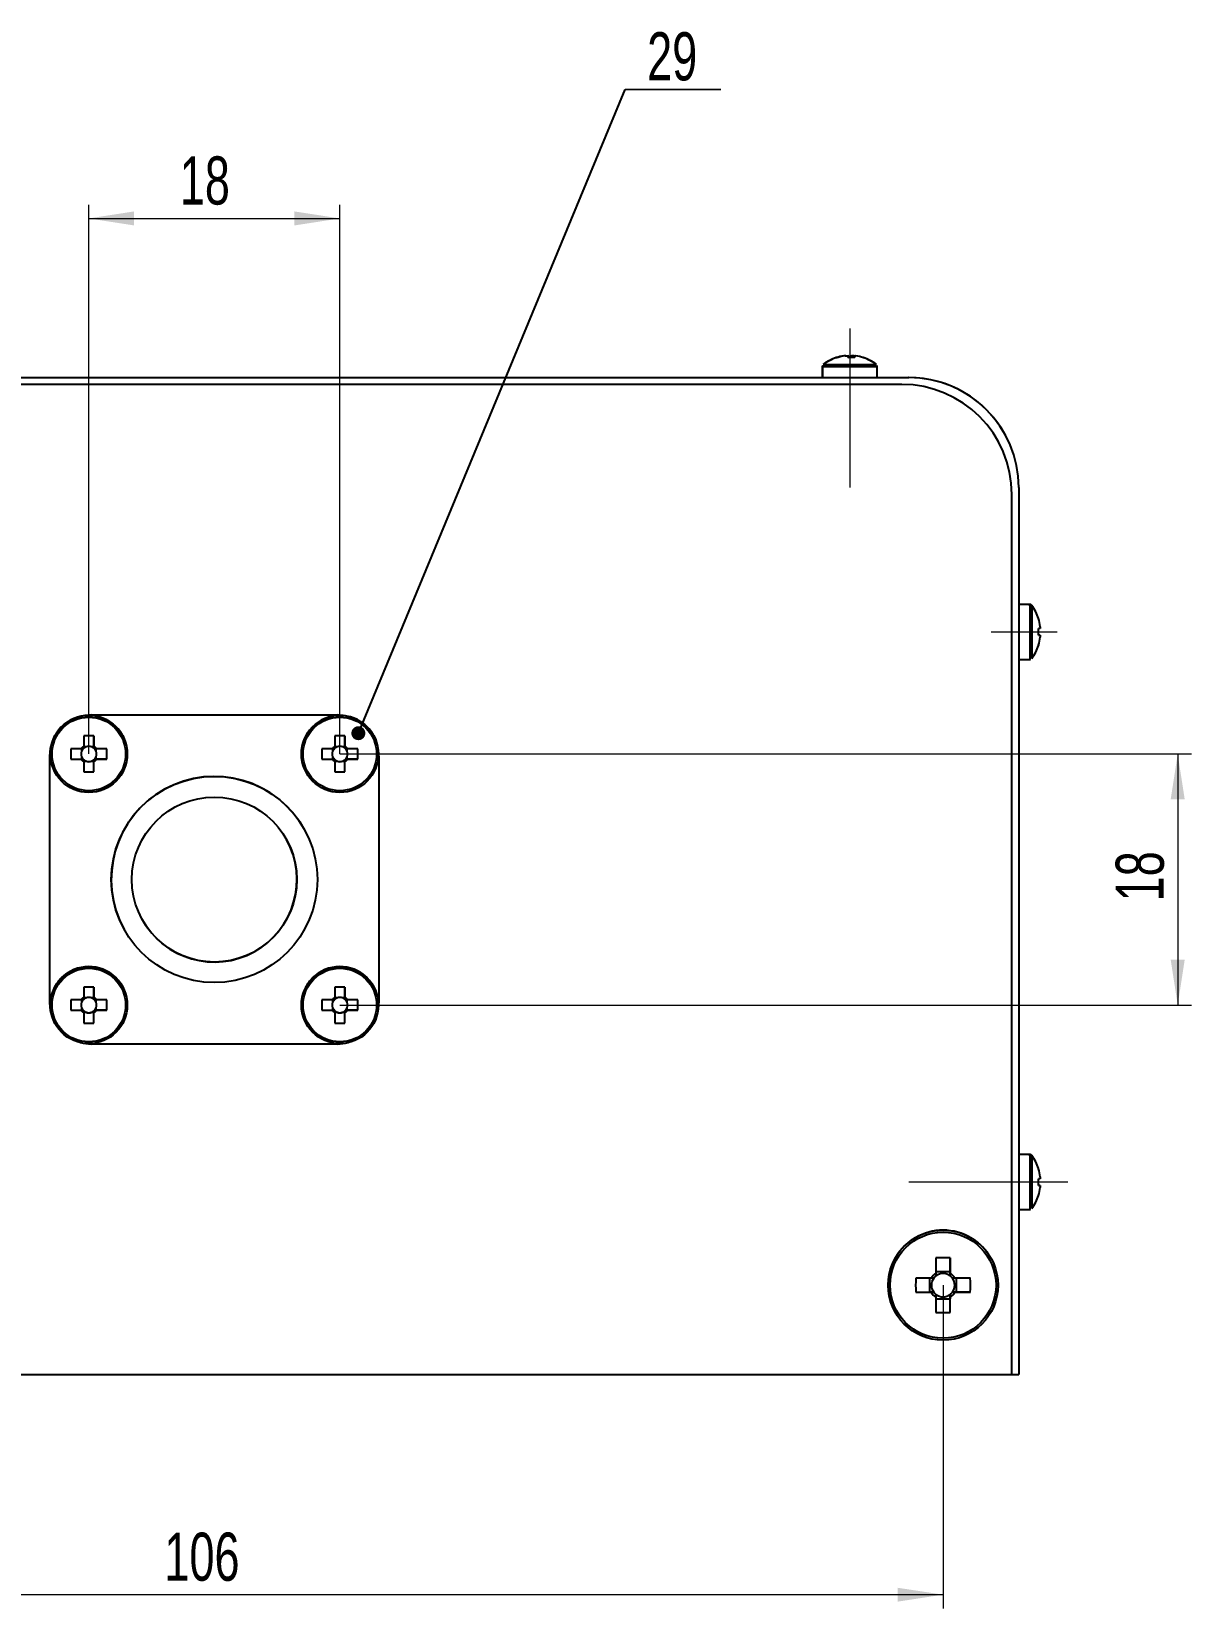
# Model space of a CAD drawing. Header units: millimetres. Extents: x 0 to 841, y -10 to 594.
# Drawn here: x 288 to 372.4, y 87.8 to 202.5 of the extents above; entities that cross this region are included whole.
import ezdxf

# ---------------------------------------------------------------- set-up
doc = ezdxf.new("R2010")
doc.units = ezdxf.units.MM
doc.linetypes.add('CENTERX2', pattern=[20.32, 12.7, -2.54, 2.54, -2.54])
doc.styles.add('SLDTEXTSTYLE0', font='TXT', dxfattribs={"width": 0.7})
doc.dimstyles.new('SLDDIMSTYLE0', dxfattribs={"dimtxt": 3.5, "dimasz": 3.302, "dimexe": 0, "dimexo": 0.0625, "dimgap": 0.875, "dimtad": 2, "dimrnd": 1e-09, "dimzin": 12, "dimdsep": 46, "dimtxsty": 'SLDTEXTSTYLE0', "dimsah": 1, "dimcen": 0.09, "dimadec": 0, "dimazin": 3, "dimtfac": 1, "dimtofl": 0, "dimtmove": 0, "dimatfit": 3, "dimfxl": 0, "dimfrac": 2, "dimtolj": 1, "dimtzin": 12, "dimarcsym": 0})
doc.dimstyles.new('SLDDIMSTYLE1', dxfattribs={"dimtxt": 0.18, "dimasz": 1.016, "dimexe": 0, "dimexo": 0.0625, "dimgap": 0, "dimtad": 0, "dimtih": 1, "dimtoh": 1, "dimdec": 0, "dimrnd": 1e-09, "dimzin": 0, "dimdsep": 46, "dimtxsty": 'Standard', "dimblk1": 'DOT', "dimblk2": 'DOT', "dimsah": 1, "dimcen": 0.09, "dimadec": 0, "dimazin": 0, "dimtfac": 1.016, "dimtdec": 0, "dimtofl": 0, "dimtmove": 0, "dimatfit": 3, "dimldrblk": 'DOT', "dimfxl": 0, "dimfrac": 2, "dimtolj": 1, "dimtzin": 0, "dimarcsym": 0})
doc.dimstyles.new('SLDDIMSTYLE3', dxfattribs={"dimtxt": 3.5, "dimasz": 3.302, "dimexe": 0, "dimexo": 0.0625, "dimgap": 0.875, "dimtad": 2, "dimrnd": 1e-09, "dimzin": 12, "dimdsep": 46, "dimtxsty": 'SLDTEXTSTYLE0', "dimsah": 1, "dimcen": 0.09, "dimadec": 0, "dimazin": 3, "dimtfac": 1, "dimtmove": 0, "dimatfit": 0, "dimfxl": 0, "dimfrac": 2, "dimtolj": 1, "dimtzin": 12, "dimarcsym": 0})

# ---------------------------------------------------------------- blocks, each defined once
blk = doc.blocks.new('_D_3')
at = {"color": 7, "linetype": 'Continuous', "lineweight": 18}
for p, q in [((248.32, 111.32), (248.32, 87.82)), ((354.32, 111.32), (354.32, 87.82)), ((248.32, 88.82), (354.32, 88.82))]:
    blk.add_line(p, q, dxfattribs=at)
for points in [[(248.32, 88.82), (251.63, 88.31), (251.63, 89.32)], [(354.32, 88.82), (351.02, 89.32), (351.02, 88.31)]]:
    blk.add_solid(points, dxfattribs=at)
at = {"color": 7, "linetype": 'Continuous', "lineweight": 18, "insert": (297.69, 93.33), "char_height": 3.5, "attachment_point": 1, "rotation": 0.0001, "style": 'SLDTEXTSTYLE0'}
blk.add_mtext('106', dxfattribs=at)
blk = doc.blocks.new('_D_4')
at = {"color": 7, "linetype": 'Continuous', "lineweight": 18}
for p, q in [((292.19, 149.95), (292.19, 189.89)), ((310.45, 149.95), (310.45, 189.89)), ((292.19, 188.89), (310.45, 188.89))]:
    blk.add_line(p, q, dxfattribs=at)
for points in [[(292.19, 188.89), (295.49, 188.38), (295.49, 189.4)], [(310.45, 188.89), (307.15, 189.4), (307.15, 188.38)]]:
    blk.add_solid(points, dxfattribs=at)
at = {"color": 7, "linetype": 'Continuous', "lineweight": 18, "insert": (298.81, 193.4), "char_height": 3.5, "attachment_point": 1, "rotation": 0, "style": 'SLDTEXTSTYLE0'}
blk.add_mtext('18', dxfattribs=at)
blk = doc.blocks.new('_D_5')
at = {"color": 7, "linetype": 'Continuous', "lineweight": 18}
for p, q in [((310.45, 149.95), (372.39, 149.95)), ((371.39, 149.95), (371.39, 131.69)), ((310.45, 131.69), (372.39, 131.69))]:
    blk.add_line(p, q, dxfattribs=at)
for points in [[(371.39, 149.95), (370.88, 146.65), (371.9, 146.65)], [(371.39, 131.69), (371.9, 134.99), (370.88, 134.99)]]:
    blk.add_solid(points, dxfattribs=at)
at = {"color": 7, "linetype": 'Continuous', "lineweight": 18, "insert": (366.88, 139.23), "char_height": 3.5, "attachment_point": 1, "rotation": 90, "style": 'SLDTEXTSTYLE0'}
blk.add_mtext('18', dxfattribs=at)
blk = doc.blocks.new('SW_NOTE_16')
at = {"color": 0, "linetype": 'Continuous', "lineweight": 0}
for p, q in [((0, 0), (6.94, 0)), ((6.94, 0), (0, 0)), ((0, 0), (6.94, 0)), ((6.94, 0), (0, 0)), ((0, 0), (6.94, 0)), ((6.94, 0), (0, 0))]:
    blk.add_line(p, q, dxfattribs=at)
at = {"color": 0, "linetype": 'Continuous', "lineweight": 0, "insert": (3.41, 4.17), "char_height": 3.5, "attachment_point": 2, "style": 'SLDTEXTSTYLE0'}
blk.add_mtext('29', dxfattribs=at)
blk = doc.blocks.new('_Dot')
at = {"color": 0, "linetype": 'ByBlock', "lineweight": -2}
blk.add_line((-0.5, 0), (-1, 0), dxfattribs=at)
at = {"color": 0, "linetype": 'ByBlock', "const_width": 0.5}
blk.add_lwpolyline([(-0.25, 0, 1), (0.25, 0, 1)], format="xyb", close=True, dxfattribs=at)

msp = doc.modelspace()

# ---------------------------------------------------------------- linework, layer by layer
at = {"color": 7, "linetype": 'CENTERX2', "lineweight": 18}
for p, q in [((347.543, 180.888), (347.543, 169.321)), ((357.823, 158.821), (362.633, 158.821)), ((363.391, 118.821), (351.823, 118.821))]:
    msp.add_line(p, q, dxfattribs=at)
at = {"color": 7, "linetype": 'Continuous', "lineweight": 25}
for p, q in [((347.213, 178.89), (347.11, 178.89)), ((347.254, 178.888), (347.13, 178.888)), ((347.195, 178.888), (347.356, 178.888)), ((347.231, 178.89), (347.406, 178.89)), ((347.853, 178.89), (347.678, 178.89)), ((347.68, 178.808), (347.678, 178.89)), ((347.82, 178.888), (347.729, 178.888)), ((347.731, 178.76), (347.729, 178.888)), ((347.832, 178.888), (347.831, 178.76)), ((347.832, 178.888), (347.955, 178.888)), ((347.871, 178.89), (347.974, 178.89)), ((345.542, 178.132), (345.542, 177.322)), ((345.543, 178.131), (345.543, 177.321)), ((349.543, 177.321), (349.543, 178.131)), ((250.823, 177.32), (351.823, 177.321)), ((351.323, 176.821), (251.323, 176.82)), ((257.103, 177.322), (345.542, 177.322)), ((345.542, 177.322), (345.543, 177.322)), ((349.543, 177.322), (351.822, 177.322)), ((351.822, 177.322), (351.823, 177.321)), ((358.822, 173.194), (358.822, 173.196)), ((359.323, 104.821), (359.323, 168.821)), ((359.823, 169.321), (359.823, 104.821)), ((360.632, 160.822), (359.823, 160.822)), ((360.633, 160.821), (359.823, 160.821)), ((361.39, 158.582), (361.263, 158.582)), ((361.263, 158.582), (361.39, 158.582)), ((361.263, 158.581), (361.391, 158.581)), ((361.391, 158.581), (361.285, 158.581)), ((361.391, 158.581), (361.391, 158.437)), ((359.823, 156.821), (360.633, 156.821)), ((292.358, 152.785), (310.288, 152.785)), ((292.358, 152.785), (292.358, 152.785)), ((292.358, 152.785), (310.288, 152.785)), ((310.288, 152.785), (310.288, 152.785)), ((291.628, 150.32), (290.887, 150.32)), ((291.665, 150.32), (291.665, 150.126)), ((292.017, 150.478), (291.823, 150.478)), ((292.563, 150.478), (292.369, 150.478)), ((292.563, 151.257), (292.563, 150.478)), ((292.563, 150.478), (292.563, 150.365)), ((292.72, 150.126), (292.72, 150.32)), ((294.643, 151.306), (294.643, 151.306)), ((309.888, 150.32), (309.147, 150.32)), ((309.925, 150.32), (309.925, 150.126)), ((310.277, 150.478), (310.083, 150.478)), ((310.823, 150.478), (310.629, 150.478)), ((310.823, 151.257), (310.823, 150.478)), ((310.823, 150.478), (310.823, 150.365)), ((310.98, 150.126), (310.98, 150.32)), ((312.903, 151.306), (312.903, 151.306)), ((289.358, 131.855), (289.358, 149.785)), ((289.358, 149.785), (289.358, 149.785)), ((289.358, 131.855), (289.358, 149.785)), ((290.887, 149.58), (291.628, 149.58)), ((290.887, 149.58), (291.665, 149.58)), ((291.665, 149.775), (291.665, 149.58)), ((291.778, 149.58), (291.665, 149.58)), ((291.823, 149.423), (292.017, 149.423)), ((291.823, 149.386), (291.823, 148.644)), ((292.369, 149.423), (292.563, 149.423)), ((292.563, 149.535), (292.563, 149.423)), ((292.563, 148.644), (292.563, 149.423)), ((292.563, 148.644), (292.563, 149.386)), ((292.72, 149.58), (292.608, 149.58)), ((292.72, 149.58), (292.72, 149.775)), ((293.499, 149.58), (292.72, 149.58)), ((292.758, 149.58), (293.499, 149.58)), ((309.147, 149.58), (309.888, 149.58)), ((309.147, 149.58), (309.925, 149.58)), ((309.925, 149.775), (309.925, 149.58)), ((310.038, 149.58), (309.925, 149.58)), ((310.083, 149.423), (310.277, 149.423)), ((310.083, 149.386), (310.083, 148.644)), ((310.629, 149.423), (310.823, 149.423)), ((310.823, 149.535), (310.823, 149.423)), ((310.823, 148.644), (310.823, 149.423)), ((310.823, 148.644), (310.823, 149.386)), ((310.98, 149.58), (310.868, 149.58)), ((310.98, 149.58), (310.98, 149.775)), ((311.759, 149.58), (310.98, 149.58)), ((311.018, 149.58), (311.759, 149.58)), ((313.288, 149.785), (313.288, 131.855)), ((289.743, 148.595), (289.743, 148.595)), ((308.003, 148.595), (308.003, 148.595)), ((307.881, 144.449), (307.881, 144.45)), ((294.765, 137.191), (294.765, 137.191)), ((294.643, 133.046), (294.643, 133.046)), ((312.903, 133.046), (312.903, 133.046)), ((291.628, 132.06), (290.887, 132.06)), ((291.665, 132.06), (291.665, 131.866)), ((292.017, 132.218), (291.823, 132.218)), ((292.563, 132.218), (292.369, 132.218)), ((292.563, 132.997), (292.563, 132.218)), ((292.563, 132.218), (292.563, 132.105)), ((292.72, 131.866), (292.72, 132.06)), ((293.499, 132.06), (292.758, 132.06)), ((309.888, 132.06), (309.147, 132.06)), ((309.925, 132.06), (309.925, 131.866)), ((310.277, 132.218), (310.083, 132.218)), ((310.823, 132.218), (310.629, 132.218)), ((310.823, 132.997), (310.823, 132.218)), ((310.823, 132.218), (310.823, 132.105)), ((310.98, 131.866), (310.98, 132.06)), ((311.759, 132.06), (311.018, 132.06)), ((289.358, 131.855), (289.358, 131.855)), ((290.887, 131.32), (291.665, 131.32)), ((291.665, 131.515), (291.665, 131.32)), ((291.778, 131.32), (291.665, 131.32)), ((291.823, 131.163), (292.017, 131.163)), ((291.823, 131.126), (291.823, 130.384)), ((292.369, 131.163), (292.563, 131.163)), ((292.563, 131.275), (292.563, 131.163)), ((292.563, 130.384), (292.563, 131.163)), ((292.563, 130.384), (292.563, 131.126)), ((292.72, 131.32), (292.608, 131.32)), ((292.72, 131.32), (292.72, 131.515)), ((293.499, 131.32), (292.72, 131.32)), ((292.758, 131.32), (293.499, 131.32)), ((309.147, 131.32), (309.925, 131.32)), ((309.925, 131.515), (309.925, 131.32)), ((310.038, 131.32), (309.925, 131.32)), ((310.083, 131.163), (310.277, 131.163)), ((310.083, 131.126), (310.083, 130.384)), ((310.629, 131.163), (310.823, 131.163)), ((310.823, 131.275), (310.823, 131.163)), ((310.823, 130.384), (310.823, 131.163)), ((310.823, 130.384), (310.823, 131.126)), ((310.98, 131.32), (310.868, 131.32)), ((310.98, 131.32), (310.98, 131.515)), ((311.759, 131.32), (310.98, 131.32)), ((311.018, 131.32), (311.759, 131.32)), ((289.743, 130.335), (289.743, 130.335)), ((308.003, 130.335), (308.003, 130.335)), ((310.288, 128.855), (292.358, 128.855)), ((360.632, 120.822), (359.823, 120.822)), ((360.633, 120.821), (359.823, 120.821)), ((361.262, 118.582), (361.39, 118.582)), ((361.263, 118.581), (361.391, 118.581)), ((361.39, 118.582), (361.284, 118.582)), ((361.391, 118.581), (361.284, 118.581)), ((361.391, 118.581), (361.391, 118.437)), ((359.823, 116.821), (360.633, 116.821)), ((360.636, 116.822), (360.685, 116.83)), ((354.838, 113.305), (354.838, 112.304)), ((357.823, 113.257), (357.823, 113.257)), ((353.34, 111.836), (353.34, 110.806)), ((354.838, 112.304), (353.808, 112.304)), ((354.838, 112.304), (354.838, 111.998)), ((355.306, 110.806), (355.306, 111.836)), ((352.338, 110.806), (353.34, 110.806)), ((353.646, 110.806), (353.34, 110.806)), ((353.808, 110.337), (354.838, 110.337)), ((354.838, 110.643), (354.838, 110.337)), ((354.838, 109.336), (354.838, 110.337)), ((355.306, 110.806), (355, 110.806)), ((355.191, 110.806), (356.308, 110.806)), ((356.308, 110.806), (355.306, 110.806)), ((350.823, 109.384), (350.823, 109.384)), ((243.323, 104.82), (359.323, 104.821)), ((275.232, 104.82), (359.323, 104.82)), ((359.323, 104.821), (359.823, 104.821)), ((359.323, 104.821), (359.323, 104.82))]:
    msp.add_line(p, q, dxfattribs=at)
at = {"color": 8, "linetype": 'Continuous', "lineweight": 25}
for p, q in [((345.614, 178.276), (345.616, 178.276)), ((349.469, 178.276), (349.471, 178.276)), ((360.632, 160.822), (360.632, 160.821)), ((360.632, 120.822), (360.632, 120.821))]:
    msp.add_line(p, q, dxfattribs=at)
at = {"color": 8, "linetype": 'Continuous', "lineweight": 25, "flags": 128}
for points in [[(345.543, 178.131), (345.587, 178.131), (345.796, 178.131), (346.161, 178.131), (346.648, 178.131), (347.215, 178.131), (347.811, 178.131)], [(345.614, 178.274), (345.656, 178.274), (345.858, 178.274), (346.21, 178.274), (346.68, 178.274), (347.227, 178.274), (347.801, 178.274)], [(347.801, 178.274), (348.353, 178.274), (348.833, 178.274), (349.198, 178.274), (349.416, 178.274), (349.471, 178.274)], [(347.811, 178.131), (348.383, 178.131), (348.881, 178.131), (349.26, 178.131), (349.486, 178.131), (349.543, 178.131)], [(360.633, 160.821), (360.633, 160.732), (360.633, 160.473), (360.633, 160.068), (360.633, 159.551), (360.633, 158.97), (360.633, 158.375), (360.633, 157.821), (360.633, 157.354), (360.633, 157.019), (360.633, 156.843), (360.633, 156.821)], [(360.633, 120.821), (360.633, 120.732), (360.633, 120.473), (360.633, 120.067), (360.633, 119.551), (360.633, 118.97), (360.633, 118.375), (360.633, 117.82), (360.633, 117.354), (360.633, 117.018), (360.633, 116.843), (360.633, 116.821)]]:
    msp.add_lwpolyline(points, dxfattribs=at)
at = {"color": 7, "linetype": 'Continuous', "lineweight": 25, "flags": 128}
for points in [[(345.543, 177.321), (345.587, 177.321), (345.796, 177.321), (346.161, 177.321), (346.648, 177.321), (347.215, 177.321), (347.811, 177.321)], [(347.811, 177.321), (348.383, 177.321), (348.881, 177.321), (349.26, 177.321), (349.486, 177.321), (349.543, 177.321)], [(360.776, 160.749), (360.776, 160.663), (360.776, 160.414), (360.776, 160.023), (360.776, 159.525), (360.776, 158.965), (360.776, 158.391), (360.776, 157.856), (360.776, 157.407), (360.776, 157.083), (360.776, 156.914), (360.776, 156.892)], [(361.263, 159.791), (361.266, 159.793), (361.269, 159.794), (361.27, 159.795), (361.271, 159.795), (361.271, 159.795)], [(361.391, 159.061), (361.381, 159.061), (361.369, 159.061), (361.356, 159.061), (361.341, 159.061), (361.324, 159.061), (361.305, 159.061), (361.285, 159.061), (361.263, 159.061)], [(361.391, 158.581), (361.381, 158.581), (361.369, 158.581), (361.356, 158.581), (361.341, 158.581), (361.324, 158.581), (361.305, 158.581), (361.285, 158.581), (361.263, 158.581)], [(361.263, 158.581), (361.285, 158.581), (361.305, 158.581), (361.324, 158.581), (361.341, 158.581), (361.356, 158.581), (361.369, 158.581), (361.381, 158.581), (361.391, 158.581)], [(361.391, 159.204), (361.391, 159.19), (361.391, 159.175), (361.391, 159.158), (361.391, 159.141), (361.391, 159.122), (361.391, 159.102), (361.391, 159.082), (361.391, 159.061)], [(361.262, 157.852), (361.266, 157.85), (361.268, 157.849), (361.27, 157.848), (361.27, 157.848), (361.27, 157.848), (361.268, 157.849), (361.266, 157.85), (361.262, 157.852)], [(361.263, 157.85), (361.266, 157.849), (361.269, 157.847), (361.27, 157.847), (361.271, 157.846), (361.27, 157.847), (361.269, 157.847), (361.266, 157.849), (361.263, 157.85)], [(292.358, 152.785), (291.773, 152.728), (291.573, 152.681)], [(291.573, 152.681), (291.773, 152.728), (292.358, 152.785)], [(311.073, 152.681), (310.873, 152.728), (310.288, 152.785)], [(310.288, 152.785), (310.873, 152.728), (311.073, 152.681)], [(289.462, 150.57), (289.416, 150.371), (289.358, 149.785)], [(289.358, 149.785), (289.416, 150.371), (289.462, 150.57)], [(291.823, 151.257), (291.823, 151.165), (291.823, 151.073), (291.823, 150.981), (291.823, 150.889), (291.823, 150.796), (291.823, 150.702), (291.823, 150.609), (291.823, 150.515)], [(292.563, 150.515), (292.563, 150.609), (292.563, 150.702), (292.563, 150.796), (292.563, 150.889), (292.563, 150.981), (292.563, 151.073), (292.563, 151.165), (292.563, 151.257)], [(293.499, 150.32), (293.408, 150.32), (293.316, 150.32), (293.224, 150.32), (293.131, 150.32), (293.038, 150.32), (292.945, 150.32), (292.851, 150.32), (292.758, 150.32)], [(310.083, 151.257), (310.083, 151.165), (310.083, 151.073), (310.083, 150.981), (310.083, 150.889), (310.083, 150.796), (310.083, 150.702), (310.083, 150.609), (310.083, 150.515)], [(310.823, 150.515), (310.823, 150.609), (310.823, 150.702), (310.823, 150.796), (310.823, 150.889), (310.823, 150.981), (310.823, 151.073), (310.823, 151.165), (310.823, 151.257)], [(311.759, 150.32), (311.668, 150.32), (311.576, 150.32), (311.484, 150.32), (311.391, 150.32), (311.298, 150.32), (311.205, 150.32), (311.111, 150.32), (311.018, 150.32)], [(313.288, 149.785), (313.23, 150.371), (313.184, 150.57)], [(291.823, 132.997), (291.823, 132.905), (291.823, 132.813), (291.823, 132.721), (291.823, 132.629), (291.823, 132.536), (291.823, 132.442), (291.823, 132.349), (291.823, 132.255)], [(292.563, 132.255), (292.563, 132.349), (292.563, 132.442), (292.563, 132.536), (292.563, 132.629), (292.563, 132.721), (292.563, 132.813), (292.563, 132.905), (292.563, 132.997)], [(310.083, 132.997), (310.083, 132.905), (310.083, 132.813), (310.083, 132.721), (310.083, 132.629), (310.083, 132.536), (310.083, 132.442), (310.083, 132.349), (310.083, 132.255)], [(310.823, 132.255), (310.823, 132.349), (310.823, 132.442), (310.823, 132.536), (310.823, 132.629), (310.823, 132.721), (310.823, 132.813), (310.823, 132.905), (310.823, 132.997)], [(289.358, 131.855), (289.416, 131.27), (289.462, 131.071)], [(289.462, 131.071), (289.416, 131.27), (289.358, 131.855)], [(290.887, 131.32), (290.978, 131.32), (291.07, 131.32), (291.162, 131.32), (291.255, 131.32), (291.348, 131.32), (291.441, 131.32), (291.534, 131.32), (291.628, 131.32)], [(309.147, 131.32), (309.238, 131.32), (309.33, 131.32), (309.422, 131.32), (309.515, 131.32), (309.608, 131.32), (309.701, 131.32), (309.794, 131.32), (309.888, 131.32)], [(313.184, 131.071), (313.23, 131.27), (313.288, 131.855)], [(291.574, 128.96), (291.773, 128.913), (292.358, 128.855)], [(310.288, 128.855), (310.873, 128.913), (311.072, 128.96)], [(360.777, 120.749), (360.777, 120.663), (360.777, 120.414), (360.777, 120.023), (360.777, 119.525), (360.777, 118.964), (360.777, 118.391), (360.777, 117.856), (360.777, 117.407), (360.777, 117.083), (360.777, 116.914), (360.777, 116.892)], [(361.263, 119.791), (361.266, 119.793), (361.269, 119.794), (361.271, 119.795), (361.271, 119.795), (361.271, 119.795)], [(361.391, 119.061), (361.381, 119.061), (361.369, 119.06), (361.356, 119.06), (361.341, 119.06), (361.324, 119.06), (361.305, 119.06), (361.285, 119.06), (361.263, 119.06)], [(361.391, 118.581), (361.381, 118.581), (361.369, 118.581), (361.356, 118.581), (361.341, 118.581), (361.324, 118.581), (361.305, 118.581), (361.285, 118.581), (361.263, 118.581)], [(361.391, 119.204), (361.391, 119.19), (361.391, 119.175), (361.391, 119.158), (361.391, 119.141), (361.391, 119.122), (361.391, 119.102), (361.391, 119.082), (361.391, 119.061)], [(361.262, 117.852), (361.266, 117.85), (361.268, 117.849), (361.27, 117.848), (361.27, 117.848), (361.27, 117.848), (361.268, 117.849), (361.266, 117.85), (361.262, 117.852)], [(361.263, 117.85), (361.266, 117.849), (361.269, 117.847), (361.271, 117.847), (361.271, 117.846), (361.271, 117.847), (361.269, 117.847), (361.266, 117.849), (361.263, 117.85)], [(353.808, 113.305), (353.808, 113.168), (353.808, 113.03), (353.808, 112.892), (353.808, 112.752), (353.808, 112.612), (353.808, 112.471), (353.808, 112.33), (353.808, 112.188)], [(354.838, 112.188), (354.838, 112.33), (354.838, 112.471), (354.838, 112.612), (354.838, 112.752), (354.838, 112.892), (354.838, 113.03), (354.838, 113.168), (354.838, 113.305)], [(353.455, 111.836), (353.313, 111.836), (353.172, 111.836), (353.031, 111.836), (352.891, 111.836), (352.752, 111.836), (352.613, 111.836), (352.475, 111.836), (352.338, 111.836)], [(356.308, 111.835), (356.171, 111.835), (356.033, 111.835), (355.894, 111.835), (355.755, 111.835), (355.615, 111.836), (355.474, 111.836), (355.333, 111.836), (355.191, 111.836)], [(352.338, 110.806), (352.475, 110.806), (352.613, 110.806), (352.752, 110.806), (352.891, 110.806), (353.031, 110.806), (353.172, 110.806), (353.313, 110.806), (353.455, 110.806)], [(353.808, 110.453), (353.808, 110.311), (353.808, 110.17), (353.808, 110.029), (353.808, 109.889), (353.808, 109.749), (353.808, 109.611), (353.808, 109.473), (353.808, 109.336)], [(354.838, 109.336), (354.838, 109.473), (354.838, 109.611), (354.838, 109.749), (354.838, 109.889), (354.838, 110.029), (354.838, 110.17), (354.838, 110.311), (354.838, 110.453)]]:
    msp.add_lwpolyline(points, dxfattribs=at)
at = {"color": 7, "linetype": 'Continuous', "lineweight": 25}
for centre, radius in [((292.193, 149.95), 2.8), ((292.193, 149.95), 2.674), ((310.453, 149.95), 2.8), ((310.453, 149.95), 2.674), ((301.323, 140.82), 7.495), ((301.323, 140.82), 6), ((292.193, 131.69), 2.8), ((292.193, 131.69), 2.674), ((310.453, 131.69), 2.8), ((310.453, 131.69), 2.674), ((354.323, 111.321), 4), ((354.323, 111.321), 3.853)]:
    msp.add_circle(centre, radius, dxfattribs=at)
for centre, radius, start, end in [((347.484, 175.91), 3.003, 97.13852, 108.25931), ((347.511, 175.774), 3.138, 96.96949, 107.85332), ((347.575, 175.775), 3.137, 96.96938, 107.85623), ((347.088, 178.635), 0.369, 19.84116, 43.33679), ((347.199, 178.503), 0.439, 36.19647, 61.89387), ((347.885, 178.503), 0.439, 118.10705, 143.80261), ((347.997, 178.635), 0.369, 136.65345, 160.15669), ((347.564, 178.635), 0.369, 19.83734, 43.3406), ((347.575, 175.774), 3.138, 72.14668, 83.03051), ((347.6, 175.909), 3.005, 71.74528, 82.85975), ((347.542, 175.722), 3.2, 107.36372, 127.05999), ((347.543, 175.721), 3.2, 107.86944, 127.05999), ((346.595, 178.592), 0.178, 97.0983, 107.20174), ((346.581, 178.701), 0.0675, 61.4815, 118.49198), ((347.41, 175.176), 3.593, 87.87036, 89.64823), ((347.673, 175.302), 3.467, 86.06661, 93.93339), ((347.542, 175.722), 3.2, 52.94028, 72.63174), ((348.51, 178.72), 0.0487, 56.42899, 88.37283), ((347.543, 175.721), 3.2, 52.94028, 72.13098), ((351.323, 168.821), 8, 0.00037, 90.00014), ((351.822, 169.322), 8, 28.96103, 90.00014), ((351.823, 169.321), 8, 0.00037, 90.00014), ((358.222, 158.822), 3.2, 17.72555, 37.05999), ((358.223, 158.821), 3.2, 17.72555, 37.05999), ((358.223, 158.821), 3.191, 6.90575, 17.70057), ((358.223, 158.821), 3.191, 6.90575, 17.70057), ((361.22, 249.461), 90.88, 270.02643, 270.10707), ((361.22, 67.691), 90.891, 89.89294, 89.97357), ((357.738, 158.821), 3.533, 356.10458, 3.89587), ((358.223, 158.821), 3.191, 342.2997, 353.09453), ((358.223, 158.821), 3.191, 342.2997, 353.09453), ((358.223, 158.821), 3.2, 322.94028, 342.27472), ((292.193, 149.95), 2.8, 28.96103, 208.96103), ((310.453, 149.95), 2.8, 28.96103, 208.96103), ((301.854, 149.95), 10.974, 178.0678, 181.9322), ((292.193, 149.95), 0.675, 123.23097, 146.76972), ((292.193, 149.95), 0.556, 138.28214, 161.5701), ((292.193, 149.95), 0.556, 131.71856, 138.28214), ((292.193, 140.278), 10.985, 88.07098, 91.93133), ((292.193, 149.95), 0.556, 108.4306, 131.71856), ((292.193, 149.95), 0.556, 71.5701, 108.4306), ((292.193, 149.95), 0.556, 48.28214, 71.5701), ((292.193, 149.95), 0.675, 33.23097, 56.76972), ((292.193, 149.95), 0.556, 41.71856, 48.28214), ((292.193, 149.95), 0.556, 18.4306, 41.71856), ((282.534, 149.95), 10.972, 358.06799, 1.93316), ((320.122, 149.95), 10.982, 178.06979, 181.93137), ((310.453, 149.95), 0.675, 123.23097, 146.76972), ((310.453, 149.95), 0.556, 138.28214, 161.5701), ((310.453, 149.95), 0.556, 131.71856, 138.28214), ((310.453, 140.278), 10.985, 88.07098, 91.93133), ((310.453, 149.95), 0.556, 108.4306, 131.71856), ((310.453, 149.95), 0.556, 71.5701, 108.4306), ((310.453, 149.95), 0.556, 48.28214, 71.5701), ((310.453, 149.95), 0.675, 33.23097, 56.76972), ((310.453, 149.95), 0.556, 41.71856, 48.28214), ((310.453, 149.95), 0.556, 18.4306, 41.71856), ((300.788, 149.95), 10.977, 358.06902, 1.93214), ((292.193, 149.95), 0.675, 213.23097, 236.76972), ((292.193, 149.95), 0.556, 161.5701, 198.4306), ((292.193, 149.95), 0.556, 198.4306, 221.71856), ((292.193, 149.95), 0.556, 221.71856, 228.28214), ((292.193, 149.95), 0.556, 228.28214, 251.5701), ((292.193, 149.95), 0.556, 251.5701, 288.4306), ((292.193, 149.95), 0.556, 288.4306, 311.71856), ((292.193, 149.95), 0.675, 303.23097, 326.76972), ((292.193, 149.95), 0.556, 311.71856, 318.28214), ((292.193, 149.95), 0.556, 318.28214, 341.5701), ((292.193, 149.95), 0.556, 341.5701, 18.4306), ((310.453, 149.95), 0.675, 213.23097, 236.76972), ((310.453, 149.95), 0.556, 161.5701, 198.4306), ((310.453, 149.95), 0.556, 198.4306, 221.71856), ((310.453, 149.95), 0.556, 221.71856, 228.28214), ((310.453, 149.95), 0.556, 228.28214, 251.5701), ((310.453, 149.95), 0.556, 251.5701, 288.4306), ((310.453, 149.95), 0.556, 288.4306, 311.71856), ((310.453, 149.95), 0.675, 303.23097, 326.76972), ((310.453, 149.95), 0.556, 311.71856, 318.28214), ((310.453, 149.95), 0.556, 318.28214, 341.5701), ((310.453, 149.95), 0.556, 341.5701, 18.4306), ((292.193, 159.623), 10.985, 268.07098, 271.93133), ((301.323, 140.82), 7.495, 28.96103, 208.96103), ((310.453, 159.623), 10.985, 268.07098, 271.93133), ((301.323, 140.82), 6, 208.96103, 28.96103), ((292.193, 131.69), 2.8, 28.96103, 208.96103), ((310.453, 131.69), 2.8, 28.96103, 208.96103), ((301.854, 131.69), 10.974, 178.0678, 181.9322), ((292.193, 131.69), 0.675, 123.23097, 146.76972), ((292.193, 131.69), 0.556, 161.5701, 198.4306), ((292.193, 131.69), 0.556, 138.28214, 161.5701), ((292.193, 131.69), 0.556, 131.71856, 138.28214), ((292.193, 122.029), 10.974, 88.06893, 91.93338), ((292.193, 131.69), 0.556, 108.4306, 131.71856), ((292.193, 131.69), 0.556, 71.5701, 108.4306), ((292.193, 131.69), 0.556, 48.28214, 71.5701), ((292.193, 131.69), 0.675, 33.23097, 56.76972), ((292.193, 131.69), 0.556, 41.71856, 48.28214), ((292.193, 131.69), 0.556, 18.4306, 41.71856), ((292.193, 131.69), 0.556, 341.5701, 18.4306), ((282.534, 131.69), 10.972, 358.06799, 1.93316), ((320.122, 131.69), 10.982, 178.06979, 181.93137), ((310.453, 131.69), 0.675, 123.23097, 146.76972), ((310.453, 131.69), 0.556, 161.5701, 198.4306), ((310.453, 131.69), 0.556, 138.28214, 161.5701), ((310.453, 131.69), 0.556, 131.71856, 138.28214), ((310.453, 122.029), 10.974, 88.06893, 91.93338), ((310.453, 131.69), 0.556, 108.4306, 131.71856), ((310.453, 131.69), 0.556, 71.5701, 108.4306), ((310.453, 131.69), 0.556, 48.28214, 71.5701), ((310.453, 131.69), 0.675, 33.23097, 56.76972), ((310.453, 131.69), 0.556, 41.71856, 48.28214), ((310.453, 131.69), 0.556, 18.4306, 41.71856), ((310.453, 131.69), 0.556, 341.5701, 18.4306), ((300.788, 131.69), 10.977, 358.06902, 1.93214), ((292.193, 131.69), 0.675, 213.23097, 236.76972), ((292.193, 131.69), 0.556, 198.4306, 221.71856), ((292.193, 131.69), 0.556, 221.71856, 228.28214), ((292.193, 131.69), 0.556, 228.28214, 251.5701), ((292.193, 131.69), 0.556, 251.5701, 288.4306), ((292.193, 131.69), 0.556, 288.4306, 311.71856), ((292.193, 131.69), 0.675, 303.23097, 326.76972), ((292.193, 131.69), 0.556, 311.71856, 318.28214), ((292.193, 131.69), 0.556, 318.28214, 341.5701), ((310.453, 131.69), 0.675, 213.23097, 236.76972), ((310.453, 131.69), 0.556, 198.4306, 221.71856), ((310.453, 131.69), 0.556, 221.71856, 228.28214), ((310.453, 131.69), 0.556, 228.28214, 251.5701), ((310.453, 131.69), 0.556, 251.5701, 288.4306), ((310.453, 131.69), 0.556, 288.4306, 311.71856), ((310.453, 131.69), 0.675, 303.23097, 326.76972), ((310.453, 131.69), 0.556, 311.71856, 318.28214), ((310.453, 131.69), 0.556, 318.28214, 341.5701), ((292.193, 141.347), 10.969, 268.067, 271.933), ((310.453, 141.347), 10.969, 268.067, 271.933), ((358.222, 118.822), 3.2, 28.80599, 37.05999), ((358.223, 118.821), 3.2, 17.72555, 37.05999), ((358.223, 118.821), 3.191, 6.90524, 17.70113), ((357.739, 118.82), 3.532, 356.10421, 3.89579), ((361.248, 215.411), 96.831, 270.00888, 270.08457), ((358.223, 118.82), 3.191, 342.29921, 353.09512), ((358.223, 118.821), 3.2, 322.94028, 342.27472), ((354.323, 111.321), 4, 89.99972, 208.96103), ((354.323, 111.321), 4, 28.96103, 89.99972), ((354.323, 98.932), 14.383, 87.94795, 92.05205), ((366.711, 111.32), 14.382, 177.94744, 182.05173), ((354.323, 111.321), 1.009, 120.68665, 149.31279), ((354.323, 111.321), 0.851, 142.75862, 217.24082), ((354.323, 111.321), 0.851, 127.24082, 142.75862), ((354.323, 111.321), 0.851, 52.75862, 127.24082), ((354.323, 111.321), 1.009, 30.68665, 59.31279), ((354.323, 111.321), 0.851, 37.24082, 52.75862), ((354.323, 111.321), 0.851, 322.75862, 37.24082), ((341.936, 111.321), 14.38, 357.94734, 2.05204), ((354.323, 111.321), 1.009, 210.68665, 239.31279), ((354.323, 111.321), 0.851, 217.24082, 232.75862), ((354.323, 111.321), 0.851, 232.75862, 307.24082), ((354.323, 111.321), 1.009, 300.68665, 329.31279), ((354.323, 111.321), 0.851, 307.24082, 322.75862), ((354.323, 123.709), 14.383, 267.94796, 272.05204)]:
    msp.add_arc(centre, radius, start, end, dxfattribs=at)
for centre, major_axis, ratio, start_param, end_param in [((292.193, 150.019), (0, 0.492), 0.9901376, 5.9143838, 6.6532097), ((310.453, 150.019), (0, 0.492), 0.9901376, 5.9143838, 6.6532097), ((292.124, 149.95), (0.492, 0.001), 0.9901279, 2.771076, 3.5099019), ((292.193, 149.881), (0, 0.492), 0.9900942, 2.771571, 3.5103969), ((292.262, 149.95), (0.492, -0.001), 0.9901039, 5.9148733, 6.6536993), ((310.384, 149.95), (0.492, 0.001), 0.9901279, 2.771076, 3.5099019), ((310.453, 149.881), (0, 0.492), 0.9900942, 2.771571, 3.5103969), ((310.522, 149.95), (0.492, -0.001), 0.9901039, 5.9148733, 6.6536993), ((292.124, 131.69), (0.492, 0.001), 0.9901279, 2.771076, 3.5099019), ((292.193, 131.759), (0, 0.492), 0.9901376, 5.9143838, 6.6532097), ((292.262, 131.69), (0.492, -0.001), 0.9901039, 5.9148733, 6.6536993), ((310.384, 131.69), (0.492, 0.001), 0.9901279, 2.771076, 3.5099019), ((310.453, 131.759), (0, 0.492), 0.9901376, 5.9143838, 6.6532097), ((310.522, 131.69), (0.492, -0.001), 0.9901039, 5.9148733, 6.6536993), ((292.193, 131.621), (0, 0.492), 0.9900942, 2.771571, 3.5103969), ((310.453, 131.621), (0, 0.492), 0.9900942, 2.771571, 3.5103969)]:
    msp.add_ellipse(centre, major_axis=major_axis, ratio=ratio, start_param=start_param, end_param=end_param, dxfattribs=at)
for points, knots in [([(345.546, 178.16), (345.545, 178.156), (345.541, 178.146), (345.543, 178.136), (345.545, 178.13)], [0, 0, 0, 0, 0.4545214, 1, 1, 1, 1]), ([(345.557, 178.196), (345.55, 178.18), (345.541, 178.157), (345.544, 178.134), (345.545, 178.127)], [0, 0, 0, 0, 0.7246025, 1, 1, 1, 1]), ([(349.54, 178.131), (349.541, 178.143), (349.542, 178.166), (349.533, 178.186), (349.528, 178.195)], [0, 0, 0, 0, 0.5333283, 1, 1, 1, 1]), ([(360.811, 160.669), (360.809, 160.675), (360.804, 160.701), (360.786, 160.741), (360.747, 160.783), (360.696, 160.813), (360.631, 160.825), (360.57, 160.812), (360.532, 160.793), (360.519, 160.78), (360.518, 160.779)], [0, 0, 0, 0, 0.0500948, 0.2094683, 0.3424158, 0.5015605, 0.6734656, 0.8519151, 0.9916741, 1, 1, 1, 1]), ([(360.633, 156.824), (360.645, 156.822), (360.663, 156.821), (360.679, 156.828), (360.685, 156.83)], [0, 0, 0, 0, 0.64591726, 1, 1, 1, 1]), ([(291.778, 150.32), (291.769, 150.32), (291.723, 150.32), (291.674, 150.32), (291.634, 150.32), (291.628, 150.32)], [0, 0, 0, 0, 0.1606191, 0.8832571, 1, 1, 1, 1]), ([(291.823, 150.515), (291.823, 150.51), (291.823, 150.47), (291.823, 150.42), (291.823, 150.374), (291.823, 150.365)], [0, 0, 0, 0, 0.1167464, 0.8393815, 1, 1, 1, 1]), ([(292.563, 150.365), (292.563, 150.374), (292.563, 150.42), (292.563, 150.47), (292.563, 150.51), (292.563, 150.515)], [0, 0, 0, 0, 0.1606185, 0.883258, 1, 1, 1, 1]), ([(292.758, 150.32), (292.752, 150.32), (292.712, 150.32), (292.663, 150.32), (292.616, 150.32), (292.608, 150.32)], [0, 0, 0, 0, 0.1167466, 0.8393814, 1, 1, 1, 1]), ([(310.038, 150.32), (310.029, 150.32), (309.983, 150.32), (309.934, 150.32), (309.894, 150.32), (309.888, 150.32)], [0, 0, 0, 0, 0.1606184, 0.8832576, 1, 1, 1, 1]), ([(310.083, 150.515), (310.083, 150.51), (310.083, 150.47), (310.083, 150.42), (310.083, 150.374), (310.083, 150.365)], [0, 0, 0, 0, 0.116742, 0.8393815, 1, 1, 1, 1]), ([(310.823, 150.365), (310.823, 150.374), (310.823, 150.42), (310.823, 150.47), (310.823, 150.51), (310.823, 150.515)], [0, 0, 0, 0, 0.1606185, 0.883258, 1, 1, 1, 1]), ([(311.018, 150.32), (311.012, 150.32), (310.972, 150.32), (310.923, 150.32), (310.876, 150.32), (310.868, 150.32)], [0, 0, 0, 0, 0.1167422, 0.8393818, 1, 1, 1, 1]), ([(291.628, 149.58), (291.634, 149.58), (291.674, 149.58), (291.723, 149.58), (291.769, 149.58), (291.778, 149.58)], [0, 0, 0, 0, 0.1167432, 0.8393809, 1, 1, 1, 1]), ([(291.823, 149.535), (291.823, 149.527), (291.823, 149.48), (291.823, 149.431), (291.823, 149.391), (291.823, 149.386)], [0, 0, 0, 0, 0.1606145, 0.883257, 1, 1, 1, 1]), ([(292.563, 149.386), (292.563, 149.391), (292.563, 149.431), (292.563, 149.48), (292.563, 149.527), (292.563, 149.535)], [0, 0, 0, 0, 0.1167424, 0.8393811, 1, 1, 1, 1]), ([(292.608, 149.58), (292.616, 149.58), (292.663, 149.58), (292.712, 149.58), (292.752, 149.58), (292.758, 149.58)], [0, 0, 0, 0, 0.1606189, 0.8832573, 1, 1, 1, 1]), ([(309.888, 149.58), (309.894, 149.58), (309.934, 149.58), (309.983, 149.58), (310.029, 149.58), (310.038, 149.58)], [0, 0, 0, 0, 0.1167467, 0.839382, 1, 1, 1, 1]), ([(310.083, 149.535), (310.083, 149.527), (310.083, 149.48), (310.083, 149.431), (310.083, 149.391), (310.083, 149.386)], [0, 0, 0, 0, 0.1606188, 0.883257, 1, 1, 1, 1]), ([(310.823, 149.386), (310.823, 149.391), (310.823, 149.431), (310.823, 149.48), (310.823, 149.527), (310.823, 149.535)], [0, 0, 0, 0, 0.11674238, 0.83938106, 1, 1, 1, 1]), ([(310.868, 149.58), (310.876, 149.58), (310.923, 149.58), (310.972, 149.58), (311.012, 149.58), (311.018, 149.58)], [0, 0, 0, 0, 0.1606182, 0.8832574, 1, 1, 1, 1]), ([(291.778, 132.06), (291.769, 132.06), (291.723, 132.06), (291.674, 132.06), (291.634, 132.06), (291.628, 132.06)], [0, 0, 0, 0, 0.1606184, 0.8832576, 1, 1, 1, 1]), ([(291.823, 132.255), (291.823, 132.25), (291.823, 132.21), (291.823, 132.16), (291.823, 132.114), (291.823, 132.105)], [0, 0, 0, 0, 0.116742, 0.8393815, 1, 1, 1, 1]), ([(292.563, 132.105), (292.563, 132.114), (292.563, 132.16), (292.563, 132.21), (292.563, 132.25), (292.563, 132.255)], [0, 0, 0, 0, 0.1606177, 0.8832572, 1, 1, 1, 1]), ([(292.758, 132.06), (292.752, 132.06), (292.712, 132.06), (292.663, 132.06), (292.616, 132.06), (292.608, 132.06)], [0, 0, 0, 0, 0.11674223, 0.83938136, 1, 1, 1, 1]), ([(310.038, 132.06), (310.029, 132.06), (309.983, 132.06), (309.934, 132.06), (309.894, 132.06), (309.888, 132.06)], [0, 0, 0, 0, 0.1606184, 0.8832576, 1, 1, 1, 1]), ([(310.083, 132.255), (310.083, 132.25), (310.083, 132.21), (310.083, 132.16), (310.083, 132.114), (310.083, 132.105)], [0, 0, 0, 0, 0.116742, 0.8393815, 1, 1, 1, 1]), ([(310.823, 132.105), (310.823, 132.114), (310.823, 132.16), (310.823, 132.21), (310.823, 132.25), (310.823, 132.255)], [0, 0, 0, 0, 0.1606141, 0.8832567, 1, 1, 1, 1]), ([(311.018, 132.06), (311.012, 132.06), (310.972, 132.06), (310.923, 132.06), (310.876, 132.06), (310.868, 132.06)], [0, 0, 0, 0, 0.1167427, 0.8393854, 1, 1, 1, 1]), ([(291.628, 131.32), (291.634, 131.32), (291.674, 131.32), (291.723, 131.32), (291.769, 131.32), (291.778, 131.32)], [0, 0, 0, 0, 0.116747, 0.8393816, 1, 1, 1, 1]), ([(291.823, 131.275), (291.823, 131.267), (291.823, 131.22), (291.823, 131.171), (291.823, 131.131), (291.823, 131.126)], [0, 0, 0, 0, 0.1606189, 0.8832576, 1, 1, 1, 1]), ([(292.563, 131.126), (292.563, 131.131), (292.563, 131.171), (292.563, 131.22), (292.563, 131.267), (292.563, 131.275)], [0, 0, 0, 0, 0.1167469, 0.8393818, 1, 1, 1, 1]), ([(292.608, 131.32), (292.616, 131.32), (292.663, 131.32), (292.712, 131.32), (292.752, 131.32), (292.758, 131.32)], [0, 0, 0, 0, 0.1606182, 0.8832578, 1, 1, 1, 1]), ([(309.888, 131.32), (309.894, 131.32), (309.934, 131.32), (309.983, 131.32), (310.029, 131.32), (310.038, 131.32)], [0, 0, 0, 0, 0.11674237, 0.83938197, 1, 1, 1, 1]), ([(310.083, 131.275), (310.083, 131.267), (310.083, 131.22), (310.083, 131.171), (310.083, 131.131), (310.083, 131.126)], [0, 0, 0, 0, 0.1606189, 0.8832576, 1, 1, 1, 1]), ([(310.823, 131.126), (310.823, 131.131), (310.823, 131.171), (310.823, 131.22), (310.823, 131.267), (310.823, 131.275)], [0, 0, 0, 0, 0.1167426, 0.8393818, 1, 1, 1, 1]), ([(310.868, 131.32), (310.876, 131.32), (310.923, 131.32), (310.972, 131.32), (311.012, 131.32), (311.018, 131.32)], [0, 0, 0, 0, 0.1606182, 0.8832574, 1, 1, 1, 1]), ([(360.813, 120.646), (360.813, 120.649), (360.812, 120.66), (360.808, 120.689), (360.791, 120.733), (360.754, 120.778), (360.701, 120.811), (360.636, 120.825), (360.574, 120.813), (360.534, 120.795), (360.521, 120.781), (360.52, 120.78)], [0, 0, 0, 0, 0.0162736, 0.0872716, 0.222361, 0.3629419, 0.5199172, 0.6823916, 0.8544332, 0.9883988, 1, 1, 1, 1]), ([(353.646, 111.836), (353.641, 111.836), (353.582, 111.836), (353.519, 111.836), (353.462, 111.836), (353.455, 111.836)], [0, 0, 0, 0, 0.0699821, 0.8866243, 1, 1, 1, 1]), ([(353.808, 112.188), (353.808, 112.181), (353.808, 112.124), (353.808, 112.061), (353.808, 112.003), (353.808, 111.998)], [0, 0, 0, 0, 0.1133759, 0.9300178, 1, 1, 1, 1]), ([(354.838, 111.998), (354.838, 112.003), (354.838, 112.061), (354.838, 112.124), (354.838, 112.181), (354.838, 112.188)], [0, 0, 0, 0, 0.0699822, 0.8866246, 1, 1, 1, 1]), ([(355.191, 111.836), (355.184, 111.836), (355.127, 111.836), (355.064, 111.836), (355.005, 111.836), (355, 111.836)], [0, 0, 0, 0, 0.1133789, 0.9300178, 1, 1, 1, 1]), ([(353.455, 110.806), (353.462, 110.806), (353.519, 110.806), (353.582, 110.806), (353.641, 110.806), (353.646, 110.806)], [0, 0, 0, 0, 0.113379, 0.9300211, 1, 1, 1, 1]), ([(353.808, 110.643), (353.808, 110.638), (353.808, 110.58), (353.808, 110.517), (353.808, 110.46), (353.808, 110.453)], [0, 0, 0, 0, 0.069982, 0.886621, 1, 1, 1, 1]), ([(354.838, 110.453), (354.838, 110.46), (354.838, 110.517), (354.838, 110.58), (354.838, 110.638), (354.838, 110.643)], [0, 0, 0, 0, 0.1133757, 0.9300174, 1, 1, 1, 1]), ([(355, 110.806), (355.005, 110.806), (355.064, 110.806), (355.127, 110.806), (355.184, 110.806), (355.191, 110.806)], [0, 0, 0, 0, 0.0699791, 0.8866239, 1, 1, 1, 1])]:
    msp.add_open_spline(points, degree=3, knots=knots, dxfattribs=at)

# ---------------------------------------------------------------- block references
at = {"color": 7, "linetype": 'Continuous', "lineweight": 0}
msp.add_blockref('SW_NOTE_16', (331.214, 198.258), dxfattribs=at)

# ---------------------------------------------------------------- dimensions: what is measured, and where the dimension line sits
at = {"color": 7, "linetype": 'Continuous', "lineweight": 18}
for base, p1, p2, angle, dimstyle, picture, middle in [((310.453, 188.89), (292.193, 149.95), (310.453, 149.95), 0, 'SLDDIMSTYLE3', '_D_4', (300.678, 188.89)), ((371.391, 131.69), (310.453, 149.95), (310.453, 131.69), 90, 'SLDDIMSTYLE3', '_D_5', (371.391, 141.097)), ((354.323, 88.816), (248.323, 111.32), (354.323, 111.321), 0.00014, 'SLDDIMSTYLE0', '_D_3', (300.678, 88.816))]:
    dim = msp.add_linear_dim(base=base, p1=p1, p2=p2, angle=angle, dimstyle=dimstyle, dxfattribs=at)
    dim.commit()
    dim.dimension.update_dxf_attribs({"geometry": picture, "text_midpoint": middle, "dimtype": 160})

# ---------------------------------------------------------------- leaders
at = {"color": 7, "linetype": 'Continuous', "lineweight": 0}
msp.add_leader([(311.797, 151.459), (331.214, 198.258)], dimstyle='SLDDIMSTYLE1', dxfattribs=at)

doc.saveas('drawing.dxf')
